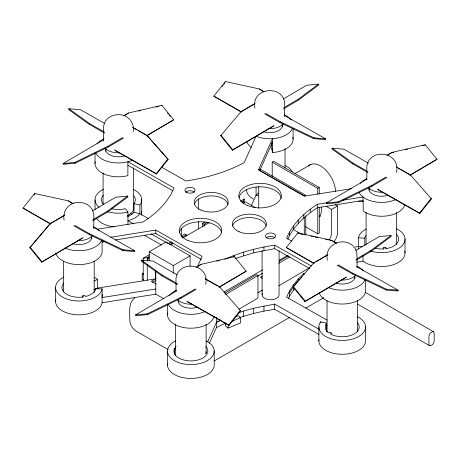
<?xml version="1.0" encoding="UTF-8"?>
<svg xmlns="http://www.w3.org/2000/svg" width="460" height="460" viewBox="0 0 460 460"><rect width="100%" height="100%" fill="white"/><g stroke="black" fill="none" stroke-linecap="round" stroke-linejoin="round"><path stroke-width="0.69" d="M95.019 163.444L95.019 153.738M102.114 240.011L102.085 252.758A23.345 13.478 0 0 1 79.103 264.586A23.345 13.478 0 0 1 55.798 252.971M143.393 273.062L142.18 274.062L142.18 279.266L143.342 279.732M201.457 259.474L155.79 233.525L155.79 230.058L110.59 237.274M167.509 314.818L167.509 304.422M225.641 322.862L225.641 326.111L228.131 328.095L240.626 322.88L240.626 317.682L238.136 315.698L236.417 316.411M228.131 328.095L228.131 324.846M239.677 317.63L243.507 316.302L243.507 311.104L253.54 308.257L274.672 304.094L318.924 329.239M243.507 316.302L253.54 313.461L253.54 308.257M253.54 313.461L263.954 311.115L263.954 305.917M292.865 137.304A23.345 13.478 0 0 1 272.976 152.519L272.504 152.542L271.751 148.896L271.751 142.657M272.504 152.542L272.504 138.678L258.52 169.797L304.802 196.098L351.417 188.663M318.924 334.437L274.672 309.292L274.672 304.094M309.54 268.456L274.677 248.641L274.677 245.174C257.56 247.71 240.683 252.183 224.877 259.29M288.38 298.58L289.576 296.091L289.576 290.892L293.468 284.843L298.235 279.007L303.836 273.424L304.997 273.895M293.089 139.064L293.089 128.668M293.468 284.843L293.463 290.041L289.576 296.091M289.576 292.623L293.468 286.574L298.235 280.738L298.235 279.007M303.836 274.58L303.836 273.424M287.776 239.165C293.894 225.791 305.262 215.625 317.394 207.724L317.394 204.263L327.221 202.693M365.579 280.048L365.579 290.444A23.345 13.478 0 0 1 344.448 303.968A23.345 13.478 0 0 1 319.274 292.997M55.746 299.707A23.345 13.478 0 0 0 76.055 314.738A23.345 13.478 0 0 0 102.085 303.013L102.114 288.88L95.766 288.702A16.98 9.804 0 0 1 85.537 296.522L84.841 295.366L82.742 295.791L82.742 297.177M102.114 288.88L102.085 289.15A23.345 13.478 0 0 1 67.741 299.334A23.345 13.478 0 0 1 63.963 277.144M358.507 201.123L363.4 201.693M358.438 249.119A23.345 13.478 0 0 1 358.328 247.946L358.507 237.521A23.345 13.478 0 0 1 366.143 229.109M364.809 245.496L364.826 237.969A16.98 9.804 0 0 1 365.941 235.491M104.558 123.406L80.494 109.733L68.891 108.738L68.592 109.514L89.372 124.436L104.736 133.164M89.372 124.436L89.671 123.659L68.891 108.738M93.495 227.303L134.832 250.798L134.538 251.568L122.935 250.579L89.257 234.554L89.556 233.783L74.807 225.4M122.935 250.579L123.228 249.803L134.832 250.798M177.048 274.787L152.984 261.113L141.381 260.118L141.082 260.895L161.862 275.816L177.227 284.544M161.862 275.816L162.161 275.04L141.381 260.118M284.32 115.374L325.657 138.862L325.364 139.639L313.754 138.644L280.082 122.624L280.381 121.848L265.633 113.465M313.754 138.644L314.053 137.873L325.657 138.862M368.489 163.202L343.81 149.178L332.206 148.183L331.907 148.959L352.688 163.881L368.052 172.609M352.688 163.881L352.987 163.105L332.206 148.183M356.81 266.748L398.147 290.243L397.848 291.013L386.245 290.024L352.573 273.999L352.872 273.228L338.123 264.845M386.245 290.024L386.544 289.248L398.147 290.243M197.415 266.731L202.078 256.358L155.79 230.058M243.121 202.808L243.121 201.422L244.185 199.048L240.517 201.204M260.268 169.372L272.504 142.146M251.43 205.453L256.07 195.138L256.07 187.139M207.713 341.768L216.407 322.42L220.685 319.913M209.449 343.097L216.407 327.618L216.407 317.492M317.394 204.263C304.434 212.595 292.583 223.721 286.58 238.182L291.565 241.017M289.576 290.892L286.586 297.108L327.1 320.131M82.248 238.332L41.63 262.154L29.842 247.658L50.393 223.456L64.906 214.941M29.842 247.658L50.393 223.456M146.924 135.763L173.684 119.813L161.897 105.311L128.547 112.976L125.218 115.178M41.63 262.154L83.162 237.544M161.592 105.742L161.897 105.311M220.668 135.723L220.967 135.297L232.76 149.793L232.455 150.224L220.668 135.723L241.218 111.521L255.127 103.362M241.218 111.521L240.913 111.952L254.828 103.787M219.414 287.138L246.175 271.187L234.387 256.691L201.037 264.356L197.104 266.915M234.082 257.123L234.387 256.691M293.158 287.103L293.457 286.672L305.25 301.173L304.945 301.599L293.158 287.103L313.709 262.901L327.618 254.742M313.709 262.901L313.404 263.327L314.617 262.62M410.234 175.208L437 159.258L425.212 144.756L391.862 152.421L391.558 152.852L393.645 152.375M424.908 145.188L425.212 144.756M50.445 223.945L23 208.092L34.603 193.487L68.281 200.842L73.192 203.636M34.011 195.034L34.902 193.913L34.603 193.487M241.27 112.01L213.825 96.157L225.429 81.552L259.101 88.912L264.017 91.707M222.157 86.474L223.048 85.347M223.939 84.226L224.836 83.099M167.831 159.011L168.13 159.436L156.526 174.041L156.227 173.615L167.831 159.011L147.05 135.424L132.917 127.391M313.76 263.39L286.315 247.537L297.919 232.933L331.591 240.287L336.507 243.081M229.017 325.416L228.718 324.99L240.321 310.385L240.62 310.81L229.017 325.416L187.68 301.927M419.842 213.486L419.543 213.06L431.147 198.455L431.445 198.881L419.842 213.486L377.884 189.641M293.463 290.041L294.762 288.449M127.581 216.602L131.916 214.297L133.952 212.25L134.101 203.406A16.98 9.804 0 0 0 133.998 195.902M133.538 223.893L127.937 220.708L130.197 220.012A23.345 13.478 0 0 0 138.673 215.038L139.8 213.693L140.001 204.786A23.345 13.478 0 0 0 133.618 189.52M326.64 331.752L326.64 323.087L320.591 321.885A23.345 13.478 0 0 0 331.166 338.813A23.345 13.478 0 0 0 361.462 334.587A23.345 13.478 0 0 0 357.483 316.739M326.64 323.087L326.497 323.265A16.98 9.804 0 0 0 328.842 332.971L330.429 332.154M298.235 280.738L301.967 277.018M134.705 298.005C127.817 303.088 130.082 312.84 129.766 320.091C129.95 324.565 132.273 328.779 136.137 331.119L168.17 349.611M258.733 193.01L256.07 195.138L258.227 195.954M92.926 219.684L107.445 211.169L127.69 196.064L127.995 196.834L107.743 211.945L92.621 220.811M283.751 107.749L298.264 99.239L318.516 84.128L318.82 84.899L298.569 100.01L283.446 108.876M356.241 259.13L370.754 250.614L391.006 235.508L391.31 236.279L371.059 251.39L355.936 260.256M123.705 115.816L128.547 112.976M123.602 138.011L108.479 146.878L75.129 163.208L63.342 164.306L63.037 163.536L103.655 139.713M63.037 163.536L74.83 162.438L108.175 146.107L122.693 137.592M147.223 135.332L173.684 119.813M50.088 223.882L64.003 215.723M92.517 210.875L115.903 197.162L127.69 196.064M283.343 98.946L306.728 85.226L318.516 84.128M232.76 149.793L273.987 125.609M232.455 150.224L273.688 126.034M143.198 260.4L143.198 258.29L149.31 254.702M168.256 243.587L171.31 241.799M181.09 236.06L184.759 233.91L186.271 234.767L186.271 236.152M202.624 226.952L202.624 223.428L205.068 221.996M143.198 258.29L147.286 257.635L149.143 256.548M169.562 244.57L172.655 242.753M181.941 237.308L186.271 234.767M204.136 226.366L204.136 224.29L207.23 222.473M241.88 202.147L243.121 201.422M152.513 282.325L155.468 280.589L155.468 270.388M196.196 267.197L201.037 264.356M387.021 155.261L391.862 152.421M387.326 155.336L390.954 153.209M196.092 289.386L180.97 298.258L147.62 314.588L135.832 315.686L135.527 314.916L176.145 291.088M386.917 177.451L371.795 186.323L338.445 202.653L326.657 203.751L326.353 202.981L366.971 179.153M135.527 314.916L147.321 313.812L180.665 297.482L195.184 288.972M326.353 202.981L338.146 201.882L371.49 185.552L386.009 177.037M329.423 239.775A10.614 6.078 -60.4 0 0 331.603 232.369L331.603 209.432L337.559 205.936L335.139 204.562M219.098 287.075L246.175 271.187M409.923 175.139L437 159.258M224.9 293.164L256.456 274.654L257.968 275.511L257.968 298.04L239.022 309.154M279.272 261.268L288.552 255.823M225.578 294.515L257.968 275.511M278.892 263.241L289.892 256.789M262.321 276.259L260.498 277.328L262.355 278.386M257.744 292.934L262.671 290.041M315.824 261.907L327.922 254.811M278.892 285.769L309.453 267.841M355.833 250.32L379.212 236.607L391.006 235.508M305.25 301.173L346.478 276.989M304.945 301.599L346.179 277.414M272.222 176.37L272.205 162.173L273.706 161.305L319.246 187.519L319.251 193.907M149.253 260.734L149.253 251.723L166.066 242.017L190.078 255.881L190.078 266.282M147.752 260.906L147.752 258.135L149 257.416M170.746 244.864L173.851 243.07M182.551 238.044L209.265 222.623M242.817 203.251L245.306 201.814L255.219 207.54M294.964 173.621L310.971 164.381M149.253 251.723L173.265 265.587L190.078 255.881M272.205 162.173L317.745 188.387L319.246 187.519M305.492 226.74L317.797 233.824L319.297 232.955L319.269 207.397M223.986 292.106L262.51 269.865M279.289 260.176L287.362 255.513M257.542 276.201L262.51 273.326M214.21 360.973L289.777 317.348M305.877 308.05L323.84 297.683M216.407 322.42L220.645 320.315M216.407 327.618L224.877 323.409L225.871 324.202M93.771 281.083L97.589 279.433L97.589 288.098L98.561 288.92M93.771 289.748L97.589 288.098L155.468 278.858L151.328 281.284L156.193 284.05M231.794 321.373L240.626 317.682M235.209 258.531L253.546 252.81L274.677 248.641M238.401 312.875L243.507 311.104M138.667 111.009L140.748 110.532M156.038 107.019L158.815 106.381M405.455 149.655L407.537 149.178M422.82 145.665L424.212 145.349M216.712 261.113L219.495 260.475M127.937 224.606L127.937 212.043L127.466 212.14A23.345 13.478 0 0 1 107.519 211.663M263.954 311.115L274.672 309.292M97.589 229.178L143.198 221.898L150.357 216.942L156.756 211.652L162.363 206.074L167.13 200.238L171.022 194.189L174.012 187.973L127.886 161.759L127.886 175.622L127.466 175.749A23.345 13.478 0 0 1 95.191 161.684M342.654 200.232L363.003 196.983L363.268 211.071A23.345 13.478 0 0 0 387.901 215.769A23.345 13.478 0 0 0 404.846 204.435M102.114 242.092L104.937 241.638M115.535 239.947L155.79 233.525M317.394 207.724L363.003 200.445M353.533 247.244L358.478 246.451L362.698 246.704M155.79 288.978L102.114 297.545L102.264 296.056A23.345 13.478 0 0 0 102.039 294.296M102.114 302.743L155.79 294.176L163.812 298.735M356.69 262.108L363.268 261.326A23.345 13.478 0 0 0 390.781 265.449A23.345 13.478 0 0 0 404.8 251.171M383.594 249.067L383.594 247.681L385.773 247.422L386.199 248.618A16.98 9.804 0 0 0 396.313 234.203M271.751 148.896L272.09 148.879M358.478 237.791L364.809 238.165M205.62 352.078L207.702 352.308A16.98 9.804 0 0 0 205.85 346.512M205.2 353.337L207.287 353.567A16.98 9.804 0 0 1 186.587 360.594A16.98 9.804 0 0 1 174.415 348.645L174.415 354.188M174.415 348.645L175.76 348.898M300.322 233.818L303.128 234.427M310.845 236.118L313.651 236.727M315.054 237.038L317.86 237.647M325.577 239.332L328.382 239.947M329.785 240.252L331.89 240.712L331.591 240.287M133.952 203.584L139.8 205.028M133.952 212.25L139.8 213.693L148.523 218.655M142.18 274.062L143.342 274.528M280.381 121.848L314.053 137.873M352.872 273.228L386.544 289.248M89.556 233.783L123.228 249.803M396.232 166.836L410.366 174.869L431.445 198.881M263.701 91.781L259.101 88.912M398.372 168.308L399.602 169.01M400.832 169.705L410.665 175.294L410.366 174.869M352.987 163.105L367.735 171.488M264.718 113.89L280.082 122.624M213.825 96.157L240.971 111.584M377.585 189.215L419.543 213.06M326.157 206.339L331.603 209.432M132.601 127.466L136.902 129.91M138.132 130.611L147.349 135.849L168.13 159.436M332.505 241.063L336.191 243.162M89.671 123.659L104.42 132.043M337.209 265.27L352.573 273.999M161.609 167.17L185.915 180.981C206.132 177.986 226.101 172.31 244.185 162.656L256.07 136.218L258.227 137.034A23.345 13.478 0 0 0 269.928 138.788L272.976 138.655A23.345 13.478 0 0 0 292.341 128.691M114.27 149.77L156.227 173.615M286.315 247.537L314.082 263.315M115.19 150.546L156.526 174.041M274.677 245.174L311.409 266.047M127.886 165.226L172.764 190.733M202.624 223.428L204.136 224.29M130.686 213.601L131.916 214.297M127.575 215.424L128.806 216.119M150.972 233.801L168.4 243.702M144.745 235.462L161.552 245.013M205.407 278.771L219.541 286.798L240.62 310.81M72.875 203.717L68.281 200.842M205.091 278.846L217.379 285.832M218.609 286.528L219.84 287.224L219.541 286.798M162.161 275.04L177.525 283.768M73.893 225.825L89.257 234.554M23 208.092L50.767 223.87M186.76 301.15L228.718 324.99M293.014 229.362L301.07 234.008M365.183 292.295L433.561 331.775L434.177 333.138L434.177 341.28L433.561 343.35A4.824 2.783 -60 0 1 429.536 345.673L357.431 304.043M147.752 258.135L148.994 258.853M330.918 332.476L331.907 333.115L330.32 333.931A16.98 9.804 0 0 0 352.383 334.799A16.98 9.804 0 0 0 357.23 322.345M99.044 230.408L97.324 228.953A23.345 13.478 0 0 0 93.581 226.757M97.589 279.433L97.324 279.208A23.345 13.478 0 0 0 94.173 277.294M353.389 246.209C342.746 236.003 323.788 244.852 327.405 260.268M167.486 112.993L168.394 114.103M169.303 115.218L170.211 116.334M30.141 247.227L41.935 261.728M127.937 212.043L125.304 208.662L124.982 208.754A16.98 9.804 0 0 1 111.987 208.811M225.429 81.552L225.728 81.978M297.919 232.933L298.218 233.358M147.05 135.424L147.349 135.849M82.742 295.791L83.444 296.947A16.98 9.804 0 0 1 65.757 293.693A16.98 9.804 0 0 1 63.796 283.038M354.942 248.02L356.69 252.057L357.058 257.749M429.536 345.673L428.921 344.31L428.921 336.168L429.536 334.098A4.824 2.783 -60 0 1 433.561 331.775M371.49 185.552L371.795 186.323M370.754 250.614L371.059 251.39M298.264 99.239L298.569 100.01M338.146 201.882L338.445 202.653M180.665 297.482L180.97 298.258M108.175 146.107L108.479 146.878M107.445 211.169L107.743 211.945M147.321 313.812L147.62 314.588M74.83 162.438L75.129 163.208M383.594 247.681L384.025 248.877A16.98 9.804 0 0 1 375.303 248.256M317.745 188.387L317.751 194.068M317.768 207.552L317.797 233.824M310.235 209.214L310.241 212.681M305.762 215.907L305.785 235.077M304.261 217.482L304.284 234.519M303.83 214.504L303.836 217.971M298.224 220.081L298.229 223.548M293.457 225.917L293.463 229.385M289.57 231.966L289.57 235.434M263.959 246.997L263.959 250.464M258.721 186.3L258.744 208.311M253.54 249.337L253.546 252.81M243.512 252.183L243.512 255.651M233.933 255.507L233.933 256.893M405.024 239.062L405.024 252.931M396.658 212.422L396.658 244.415M396.514 172.362C401.154 149.799 364.832 147.361 366.839 170.114M385.773 247.422L385.773 248.808M366.839 171.499L366.839 179.82M366.091 212.422L366.091 244.415M365.579 326.836L365.579 340.699A23.345 13.478 0 0 1 341.4 354.275A23.345 13.478 0 0 1 318.958 339.739M363.003 255.904L363.003 261.102M357.61 300.714L357.61 331.999M357.058 259.135L357.058 267.455M337.559 205.936L337.559 232.34A10.614 6.078 -60.4 0 1 333.834 242.029M327.048 300.714L327.048 331.999M321.316 207.052L321.316 210.519A18.038 10.499 59.6 0 1 319.596 216.907M320.798 321.638L320.798 322.972M318.884 327.048L318.884 340.912M285.022 148.683L285.022 167.877M284.567 106.369C286.873 84.123 250.441 86.181 254.915 108.198M284.567 107.761L284.567 116.771M279.07 250.757L279.07 294.837A8.487 4.899 0 0 1 269.474 299.696A8.487 4.899 0 0 1 262.378 293.566M262.091 250.757L262.091 294.837M244.185 199.048L244.185 202.572M214.199 350.997L214.199 364.86A23.345 13.478 0 0 1 189.508 378.425A23.345 13.478 0 0 1 167.681 363.314M206.132 324.219L206.132 352.659M205.689 284.297C210.329 261.734 174.012 259.296 176.013 282.049M198.501 198.685L198.501 209.352M198.501 221.438L198.501 228.545M181.522 228.545L181.522 236.365M176.013 283.435L176.013 291.755M175.57 324.219L175.57 355.505M173.265 265.587L173.265 273.211M167.509 351.21L167.509 365.073M155.79 271.377L155.79 294.176M147.286 257.635L147.286 261.102M147.286 264.632L147.286 280.163M143.198 261.809L143.198 280.818M141.709 199.623L141.709 213.486M133.641 167.865L133.641 208.391A15.283 8.82 0 0 1 127.983 215.245M133.199 131.531C134.832 122.762 127.748 114.419 118.841 114.649C114.563 114.649 110.118 115.949 107.088 119.094C101.332 124.896 104.184 133.889 103.523 141.07M103.08 172.845L103.08 204.125M95.789 288.5L95.789 289.834M95.019 199.835L95.019 209.536M94.196 261.326L94.196 292.606M93.742 228.7C93.357 221.082 96.059 210.806 88.659 205.516C85.721 203.262 81.932 202.423 78.286 202.429C69.029 202.239 62.238 211.209 64.095 220.133M63.635 261.326L63.635 291.899M55.574 287.603L55.574 301.467M92.247 235.83A14.858 8.579 0 0 1 77.959 240.603M355.563 275.275A14.858 8.579 0 0 1 341.268 280.048M283.072 123.895A14.858 8.579 0 0 1 268.134 128.639M192.05 304.198A14.858 8.579 0 0 1 177.629 299.563M382.875 192.268A14.858 8.579 0 0 1 368.454 187.628M119.56 152.823A14.858 8.579 0 0 1 105.139 148.183M308.298 166.14A21.223 12.253 60 0 1 324.984 169.303A21.223 12.253 60 0 1 335.518 191.665M132.721 160.097A23.345 13.478 0 0 1 130.197 161.092L127.466 161.886A23.345 13.478 0 0 1 95.858 153.065M97.123 143.871A23.345 13.478 0 0 1 104 138.845M124.815 155.808A12.736 7.354 0 0 1 111.142 155.526A12.736 7.354 0 0 1 105.806 148.252M101.516 240.626A23.345 13.478 0 0 1 64.854 247.997M91.442 235.905A12.736 7.354 0 0 1 86.307 243.231A12.736 7.354 0 0 1 72.64 243.639M251.332 147.464A23.345 13.478 0 0 1 246.784 141.617M284.406 114.822A23.345 13.478 0 0 1 291.237 120.048M282.262 123.97A12.736 7.354 0 0 1 277.397 131.186A12.736 7.354 0 0 1 264.046 131.882M396.037 199.542A23.345 13.478 0 0 1 363.268 197.208L361.548 195.747A23.345 13.478 0 0 1 359.174 192.51M360.439 183.316A23.345 13.478 0 0 1 366.723 178.566M388.131 195.253A12.736 7.354 0 0 1 374.452 194.971A12.736 7.354 0 0 1 369.121 187.697M364.832 280.071A23.345 13.478 0 0 1 328.164 287.442M356.897 266.202A23.345 13.478 0 0 1 363.314 270.894M354.965 276.627A12.736 7.354 0 0 1 335.949 283.084M214.021 316.365A23.345 13.478 0 0 1 187.99 328.089A23.345 13.478 0 0 1 167.681 313.059M205.212 311.478A23.345 13.478 0 0 1 168.348 304.44M169.211 295.791A23.345 13.478 0 0 1 176.49 290.22M197.305 307.188A12.736 7.354 0 0 1 183.632 306.906A12.736 7.354 0 0 1 178.296 299.627M239.01 197.576A21.223 12.253 0 0 1 260.832 186.835A21.223 12.253 0 0 1 281.267 198.45M232.536 226.188A16.98 9.804 0 0 1 249.251 217.591A16.98 9.804 0 0 1 266.202 226.032M179.458 232.507A21.223 12.253 0 0 1 200.353 221.76A21.223 12.253 0 0 1 221.542 232.317M194.356 204.493A16.98 9.804 0 0 1 211.077 195.897A16.98 9.804 0 0 1 228.028 204.343M185.581 192.257A5.094 2.938 0 0 1 189.992 190.768A5.094 2.938 0 0 1 194.425 192.24M266.11 237.969A5.094 2.938 0 0 1 270.52 236.44A5.094 2.938 0 0 1 274.994 237.912M105.627 151.265A12.736 7.354 0 0 1 106.036 149.356M282.014 125.08A12.736 7.354 0 0 1 282.474 126.983M91.189 237.015A12.736 7.354 0 0 1 91.649 238.918M178.158 302.001A12.736 7.354 0 0 1 178.526 300.736M354.505 276.46A12.736 7.354 0 0 1 354.965 278.363M368.983 190.066A12.736 7.354 0 0 1 369.351 188.801M206.103 340.9A23.345 13.478 0 0 1 207.667 360.456A23.345 13.478 0 0 1 173.765 360.289A23.345 13.478 0 0 1 175.898 340.756M175.116 347.426A16.98 9.804 0 0 1 176.082 346.271M396.342 228.683A23.345 13.478 0 0 1 401.189 246.571A23.345 13.478 0 0 1 370.835 251.108M253.362 199.036A23.345 13.478 0 0 1 246.393 189.537M284.993 165.358A23.345 13.478 0 0 1 292.244 171.971M99.055 207.305A23.345 13.478 0 0 1 103.408 189.376M114.293 226.861A23.345 13.478 0 0 1 96.864 218.845M141.484 211.726A23.345 13.478 0 0 1 141.53 215.245M103.724 204.694A16.98 9.804 0 0 1 103.241 195.27M320.258 216.16A18.038 10.499 59.6 0 1 319.022 216.091M326.134 325.841A23.345 13.478 0 0 1 327.278 325.254M260.199 169.107L258.698 169.976L304.238 196.184L305.739 195.322L260.199 169.107M200.98 210.059A16.98 9.804 0 0 0 228.062 203.435A16.98 9.804 0 0 0 204.585 193.206A16.98 9.804 0 0 0 200.98 210.059M247.284 205.396A21.223 12.253 0 0 0 281.135 197.116A21.223 12.253 0 0 0 251.798 184.328A21.223 12.253 0 0 0 247.284 205.396M187.732 240.327A21.223 12.253 0 0 0 221.582 232.047A21.223 12.253 0 0 0 192.245 219.259A21.223 12.253 0 0 0 187.732 240.327M239.154 231.748A16.98 9.804 0 0 0 266.236 225.13A16.98 9.804 0 0 0 242.765 214.9A16.98 9.804 0 0 0 239.154 231.748M186.438 192.337A5.094 2.938 0 0 0 194.942 190.98A5.094 2.938 0 0 0 188.657 187.41A5.094 2.938 0 0 0 186.438 192.337M267.064 238.044A5.094 2.938 0 0 0 275.529 236.607A5.094 2.938 0 0 0 269.146 233.093A5.094 2.938 0 0 0 267.064 238.044"/></g></svg>
